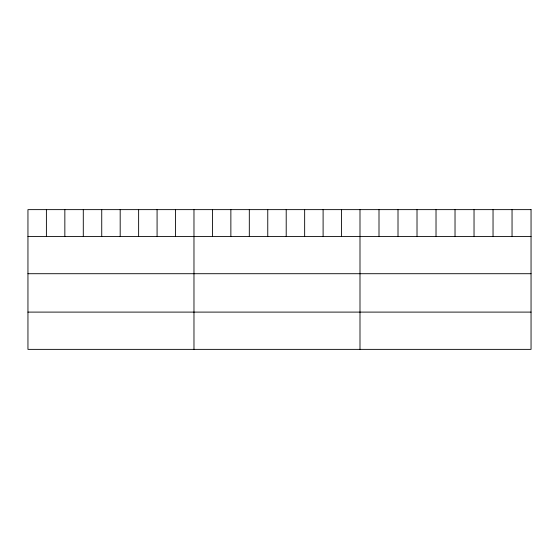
<?xml version="1.0" encoding="UTF-8"?>
<svg xmlns="http://www.w3.org/2000/svg" width="559" height="559" viewBox="0 0 559 559"><rect width="100%" height="100%" fill="white"/><g stroke="black" fill="none" stroke-linecap="round" stroke-linejoin="round"><path stroke-width="0.84" d="M27.95 236.45L531.05 236.45M27.95 273.714L531.05 273.714M27.95 312.104L531.05 312.104M512.044 209.632L512.044 236.45M493.038 209.632L493.038 236.45M474.032 209.632L474.032 236.45M455.026 209.632L455.026 236.45M436.02 209.632L436.02 236.45M417.014 209.632L417.014 236.45M398.008 209.632L398.008 236.45M379.002 209.632L379.002 236.45M359.996 209.632L359.996 349.368M341.549 209.632L341.549 236.45M323.102 209.632L323.102 236.45M304.655 209.632L304.655 236.45M286.208 209.632L286.208 236.45M267.761 209.632L267.761 236.45M249.314 209.632L249.314 236.45M230.867 209.632L230.867 236.45M212.42 209.632L212.42 236.45M193.973 209.632L193.973 349.368M175.526 209.632L175.526 236.45M157.079 209.632L157.079 236.45M138.632 209.632L138.632 236.45M120.185 209.632L120.185 236.45M101.738 209.632L101.738 236.45M83.291 209.632L83.291 236.45M64.844 209.632L64.844 236.45M46.397 209.632L46.397 236.45M531.05 209.632L27.95 209.632L27.95 349.368L531.05 349.368L531.05 209.632"/></g></svg>
